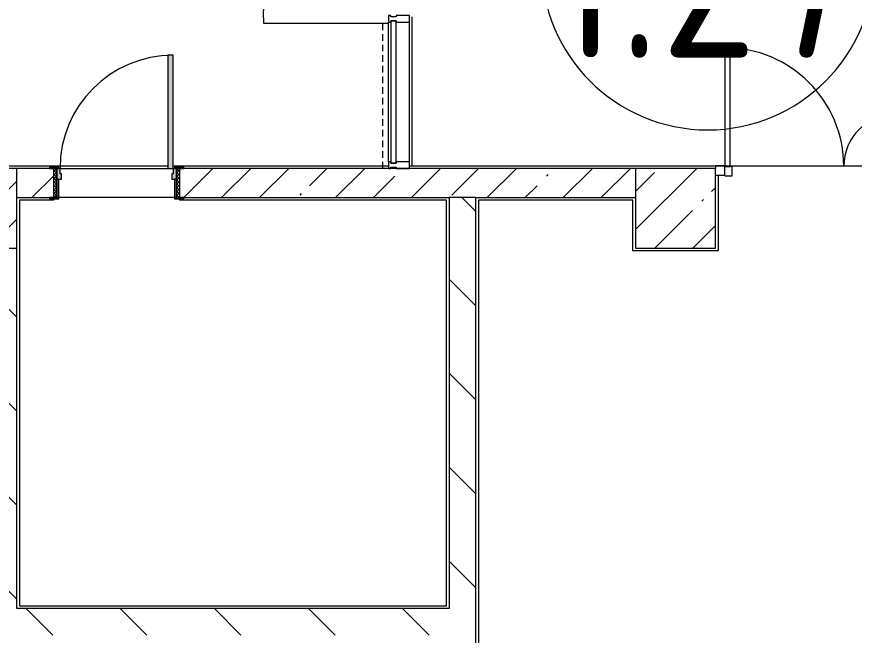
# Model space of a CAD drawing. Header units: millimetres. Extents: x 54725 to 263872, y -8553 to 29614.
# Drawn here: x 154122 to 160415, y 4390 to 9040 of the extents above; entities that cross this region are included whole.
import ezdxf

# ---------------------------------------------------------------- set-up
doc = ezdxf.new("R2010")
doc.units = ezdxf.units.MM
doc.linetypes.add('200_ШТРИХ__ш1_п0_6_', pattern=[80, 50, -30])
for name, color, linetype, lineweight in [('A-AREA-IDEN', 7, 'Continuous', 9), ('A-DETL-MBND-1', 7, '200_ШТРИХ__ш1_п0_6_', 9), ('A-GLAZ-CURT-3', 7, 'Continuous', 5), ('A-GLAZ-CWMG-3', 7, 'Continuous', 5), ('A-WALL', 7, 'Continuous', 9), ('I-WALL-3', 7, 'Continuous', 5), ('S-COLS', 7, 'Continuous', 5)]:
    doc.layers.add(name, color=color, linetype=linetype, lineweight=lineweight)
for name, color, linetype, lineweight, true_color in [('A-DETL-GENF-4', 7, 'Continuous', 5, 0xaaaaaa), ('A-DOOR-3', 7, 'Continuous', 5, 0xaaaaaa), ('A-DOOR-4', 7, 'Continuous', 5, 0xe2e2e2), ('A-DOOR-FRAM-2', 7, 'Continuous', 5, 0xe2e2e2), ('A-DOOR-FRAM-3', 7, 'Continuous', 5, 0xaaaaaa), ('A-FLOR-1', 7, 'Continuous', 5, 0xaaaaaa)]:
    doc.layers.add(name, color=color, linetype=linetype, lineweight=lineweight, true_color=true_color)
doc.styles.add('GOST Common_3', font='GOST_Common.ttf', dxfattribs={"width": 0.9, "height": 1250})
pattern_1 = [(135, (136861.56, 0), (-353.553, -353.553), [])]

# ---------------------------------------------------------------- blocks, each defined once
blk = doc.blocks.new('Прямоугольный импост - Импост структурный с накладкой - 160мм Темный-30756008-Общий план 1 этажа с размещением фрагментов 1_10-1_12')
at = {"layer": 'A-GLAZ-CWMG-3'}
for p, q in [((-50, 0), (-50, 17)), ((-50, 17), (0, 17)), ((-40, 0), (-50, 0)), ((-40, -40), (-40, 0)), ((0, 0), (-10, 0)), ((-10, 0), (-10, -40)), ((0, 17), (0, 0)), ((-50, -140), (-50, -40)), ((-50, -40), (-40, -40)), ((-10, -40), (0, -40)), ((0, -40), (0, -140)), ((0, -140), (-50, -140))]:
    blk.add_line(p, q, dxfattribs=at)
blk = doc.blocks.new('Системная панель - Стекло - 40мм-31920837-Общий план 1 этажа с размещением фрагментов 1_10-1_12')
at = {"layer": 'A-GLAZ-CURT-3'}
for p, q in [((535, 40), (-535, 40)), ((-535, 40), (-535, 0)), ((-535, 0), (535, 0)), ((535, 0), (535, 40))]:
    blk.add_line(p, q, dxfattribs=at)
blk = doc.blocks.new('Прямоугольный импост - Импост структурный с накладкой - 160мм Темный-31920697-Общий план 1 этажа с размещением фрагментов 1_10-1_12')
at = {"layer": 'A-GLAZ-CWMG-3'}
for p, q in [((20053.3, 7950), (20053.3, 9000)), ((20210.3, 7950), (20210.3, 9000))]:
    blk.add_line(p, q, dxfattribs=at)
blk = doc.blocks.new('Прямоугольный импост - Импост структурный с накладкой - 160мм Темный-30755591-Общий план 1 этажа с размещением фрагментов 1_10-1_12')
at = {"layer": 'A-GLAZ-CWMG-3'}
for p, q in [((-25, 0), (-25, 17)), ((-25, 17), (25, 17)), ((-15, 0), (-25, 0)), ((-15, -40), (-15, 0)), ((25, 0), (15, 0)), ((15, 0), (15, -40)), ((25, 17), (25, 0)), ((-25, -140), (-25, -40)), ((-25, -40), (-15, -40)), ((15, -40), (25, -40)), ((25, -40), (25, -140)), ((25, -140), (-25, -140))]:
    blk.add_line(p, q, dxfattribs=at)
blk = doc.blocks.new('BSC_Колонна _Прямоугольная - 600х600-V215-Общий план 1 этажа с размещением фрагментов 1_10-1_12')
at = {"layer": 'S-COLS'}
h = blk.add_hatch(dxfattribs=at)
h.set_pattern_fill('FP_164', color=256, style=0, pattern_type=2)
h.set_pattern_definition([(45, (-22210, -7600), (-285.123, 285.123), []), (45, (-21924.88, -7600), (-285.123, 285.123), [504.031, -100.806, 16.764, -84.042])])
h.paths.add_polyline_path([(-300, -300), (300, -300), (300, 300), (-300, 300), (-300, -261.8)])
for p, q in [((300, 300), (-300, 300)), ((-300, 300), (-300, -300)), ((300, -300), (300, 300)), ((-300, -300), (300, -300))]:
    blk.add_line(p, q, dxfattribs=at)
blk = doc.blocks.new('BSC_Колонна _Прямоугольная - 600х600-V231-Общий план 1 этажа с размещением фрагментов 1_10-1_12')
at = {"layer": 'S-COLS'}
h = blk.add_hatch(dxfattribs=at)
h.set_pattern_fill('FP_180', color=256, style=0, pattern_type=2)
h.set_pattern_definition([(45, (-16960, -7600), (-285.123, 285.123), []), (45, (-16674.88, -7600), (-285.123, 285.123), [504.031, -100.806, 16.764, -84.042])])
h.paths.add_polyline_path([(100, -300), (300, -300), (300, 300), (-300, 300), (-300, -300)])
for p, q in [((300, 300), (-300, 300)), ((-300, 300), (-300, -300)), ((300, -300), (300, 300)), ((-300, -300), (300, -300))]:
    blk.add_line(p, q, dxfattribs=at)
blk = doc.blocks.new('110_Дверь_СКБ_1Ст_Внутренняя1 - Д-7_л__950x2100h_Туалет-V241-Общий план 1 этажа с размещением фрагментов 1_10-1_12')
at = {"layer": 'A-DOOR-3'}
h = blk.add_hatch(dxfattribs=at)
h.set_pattern_fill('FP_24', color=256, style=0, pattern_type=2)
h.set_pattern_definition([(135, (1826.41, 174.685), (-14.14214, -14.14214), []), (225, (1826.41, 174.685), (14.14214, -14.14214), [])])
h.paths.add_polyline_path([(487.5, -110), (487.5, 110), (462.5, 110), (462.5, -110)])
at = {"layer": 'A-DOOR-4'}
h = blk.add_hatch(color=256, dxfattribs=at)
h.paths.add_polyline_path([(462.5, 30), (462.5, 110), (437.5, 110), (437.5, 70), (427.5, 70), (427.5, 30), (447.5, 30)])
h.paths.add_polyline_path([(-422.5, 30), (-402.5, 30), (-402.5, 70), (-412.5, 70), (-412.5, 110), (-437.5, 110), (-437.5, 30)])
at = {"layer": 'A-DOOR-FRAM-2'}
for points in [[(397.5, 110), (437.5, 110), (437.5, 960), (397.5, 960), (397.5, 130)], [(-437.5, 110), (-422.5, 110), (-422.5, 118), (-492.5, 118), (-492.5, 110), (-442.4, 110)], [(517.5, 110), (517.5, 118), (447.5, 118), (447.5, 110), (487.5, 110)], [(-422.5, -110), (-422.5, 30), (-437.5, 30), (-437.5, -110)], [(462.5, -110), (462.5, 30), (447.5, 30), (447.5, -110)], [(-437.5, -118), (-422.5, -118), (-422.5, -110), (-492.5, -110), (-492.5, -118), (-461.5, -118)], [(517.5, -118), (517.5, -110), (447.5, -110), (447.5, -118), (492.2, -118)]]:
    blk.add_hatch(color=256, dxfattribs=at).paths.add_polyline_path(points)
at = {"layer": 'A-DOOR-FRAM-3'}
h = blk.add_hatch(dxfattribs=at)
h.set_pattern_fill('FP_116', color=256, style=0, pattern_type=2)
h.set_pattern_definition([(45, (-296.384, 174.685), (-14.1421, 14.1421), []), (135, (-296.384, 174.685), (-14.1421, -14.1421), [])])
h.paths.add_polyline_path([(-437.5, -110), (-442.4, 110), (-462.5, 110), (-460.8, -110)])
at = {"layer": 'A-DOOR-3'}
for p, q in [((437.5, 960), (397.5, 960)), ((397.5, 960), (397.5, 110)), ((437.5, 110), (437.5, 960)), ((397.5, 110), (437.5, 110))]:
    blk.add_line(p, q, dxfattribs=at)
blk.add_arc((437.5, 110), 850, 90, 180, dxfattribs=at)
at = {"layer": 'A-DOOR-FRAM-3'}
for p, q in [((-422.5, 118), (-492.5, 118)), ((-492.5, 118), (-492.5, 110)), ((-492.5, 110), (-422.5, 110)), ((-437.5, 110), (-462.5, 110)), ((-462.5, 110), (-462.5, -110)), ((-412.5, 110), (-437.5, 110)), ((-437.5, 110), (-437.5, 30)), ((-437.5, -110), (-437.5, 110)), ((-422.5, 110), (-437.5, 110)), ((-437.5, 110), (-437.5, 109)), ((-437.5, 109), (-422.5, 109)), ((-422.5, 110), (-422.5, 118)), ((-422.5, 109), (-422.5, 110)), ((-412.5, 70), (-412.5, 110)), ((-402.5, 70), (-412.5, 70)), ((-402.5, 30), (-402.5, 70)), ((437.5, 70), (427.5, 70)), ((427.5, 70), (427.5, 30)), ((437.5, 110), (437.5, 70)), ((462.5, 110), (437.5, 110)), ((517.5, 118), (447.5, 118)), ((447.5, 118), (447.5, 110)), ((462.5, 110), (447.5, 110)), ((447.5, 110), (447.5, 109)), ((447.5, 110), (517.5, 110)), ((447.5, 109), (462.5, 109)), ((462.5, 30), (462.5, 110)), ((487.5, 110), (462.5, 110)), ((462.5, 110), (462.5, -110)), ((462.5, 109), (462.5, 110)), ((487.5, -110), (487.5, 110)), ((517.5, 110), (517.5, 118)), ((-437.5, 30), (-402.5, 30)), ((-422.5, 30), (-437.5, 30)), ((-437.5, 30), (-437.5, -110)), ((-422.5, -110), (-422.5, 30)), ((427.5, 30), (462.5, 30)), ((462.5, 30), (447.5, 30)), ((447.5, 30), (447.5, -110)), ((462.5, -110), (462.5, 30)), ((-422.5, -110), (-492.5, -110)), ((-492.5, -110), (-492.5, -118)), ((-492.5, -118), (-422.5, -118)), ((-462.5, -110), (-437.5, -110)), ((-437.5, -110), (-422.5, -110)), ((-422.5, -118), (-422.5, -110)), ((447.5, -110), (462.5, -110)), ((517.5, -110), (447.5, -110)), ((447.5, -110), (447.5, -118)), ((447.5, -118), (517.5, -118)), ((462.5, -110), (487.5, -110)), ((517.5, -118), (517.5, -110))]:
    blk.add_line(p, q, dxfattribs=at)
blk = doc.blocks.new('Дверь_Витражная_остекление_ - ДВН_ДАО_Главный вход_1200 в свету-31742133-Общий план 1 этажа с размещением фрагментов 1_10-1_12')
at = {"layer": 'A-DETL-GENF-4'}
for p, q in [((-607.5, 925), (-647.5, 925)), ((-647.5, 925), (-647.5, 35)), ((-607.5, 30), (-607.5, 925)), ((647.5, 430), (607.5, 430)), ((607.5, 430), (607.5, 30)), ((647.5, 35), (647.5, 430)), ((-647.5, 30), (-607.5, 30)), ((-592.5, 30), (-647.5, 30)), ((-592.5, -40), (-592.5, 30)), ((592.5, -40), (592.5, 30)), ((592.5, 30), (647.5, 30)), ((607.5, 30), (647.5, 30)), ((-647.5, -40), (-592.5, -40)), ((647.5, -40), (592.5, -40))]:
    blk.add_line(p, q, dxfattribs=at)
at = {"layer": 'A-DOOR-3'}
for p, q in [((-647.5, 925), (-647.5, 35)), ((647.5, 430), (647.5, 35))]:
    blk.add_line(p, q, dxfattribs=at)
for centre, radius, start, end in [((-647.5, 30), 895, 360, 90), ((647.5, 30), 400, 90, 180)]:
    blk.add_arc(centre, radius, start, end, dxfattribs=at)
blk = doc.blocks.new('Прямоугольный импост - 50 x 70 мм-31701779-Общий план 1 этажа с размещением фрагментов 1_10-1_12')
at = {"layer": 'A-GLAZ-CWMG-3'}
for p, q in [((0, 35), (-70, 35)), ((-70, 35), (-70, -35)), ((-70, -35), (0, -35)), ((0, -35), (0, -17))]:
    blk.add_line(p, q, dxfattribs=at)
blk = doc.blocks.new('Марка_Помещения - Номер-25198446-Общий план 1 этажа с размещением фрагментов 1_10-1_12')
at = {"layer": 'A-AREA-IDEN'}
for start, end in [(360, 180), (180, 360)]:
    blk.add_arc((0, 0), 2.5, start, end, dxfattribs=at)

msp = doc.modelspace()

# ---------------------------------------------------------------- hatches: boundary and pattern name
at = {"layer": 'I-WALL-3'}
h = msp.add_hatch(dxfattribs=at)
h.set_pattern_fill('FP_61', color=256, style=0, pattern_type=2)
h.set_pattern_definition([(45, (136861.56, 0), (-285.123, 285.123), []), (45, (137146.7, 0), (-285.123, 285.123), [504.031, -100.806, 16.764, -84.042])])
h.paths.add_polyline_path([(156897.4, 7680), (158771.6, 7680), (158771.6, 7900), (155346.6, 7900), (155346.6, 7680), (155376.6, 7680)])
h.paths.add_polyline_path([(154141.6, 7680), (154396.6, 7680), (154396.6, 7900), (154121.6, 7900), (154121.6, 7680)])
h = msp.add_hatch(dxfattribs=at)
h.set_pattern_fill('FP_83', color=256, style=0, pattern_type=2)
h.set_pattern_definition(pattern_1)
h.paths.add_polyline_path([(157421.9, 100), (157571.6, 100), (157571.6, 7680), (157371.6, 7680), (157371.6, 100)])
h = msp.add_hatch(dxfattribs=at)
h.set_pattern_fill('FP_83', color=256, style=0, pattern_type=2)
h.set_pattern_definition(pattern_1)
h.paths.add_polyline_path([(153921.6, 4590), (154121.6, 4590), (154121.6, 7300), (153921.6, 7300), (153921.6, 4610)])
h = msp.add_hatch(dxfattribs=at)
h.set_pattern_fill('FP_83', color=256, style=0, pattern_type=2)
h.set_pattern_definition(pattern_1)
h.paths.add_polyline_path([(157351.6, 4390), (157371.6, 4390), (157371.6, 4590), (151191.6, 4590), (151191.6, 4390), (156897.4, 4390)])

# ---------------------------------------------------------------- linework, layer by layer
at = {"layer": 'A-DETL-MBND-1'}
msp.add_line((156871.6, 7900), (156871.6, 8991.3), dxfattribs=at)
at = {"layer": 'A-FLOR-1'}
for p, q in [((157091.6, 9040), (157091.6, 7920)), ((155974.8, 8991.3), (156914.8, 8991.3)), ((152641.6, 7920), (155256.6, 7920)), ((154396.6, 7920), (154396.6, 7908)), ((155296.6, 7920), (156914.8, 7920)), ((155346.6, 7908), (155346.6, 7920)), ((157071.8, 7920), (167071.6, 7920)), ((159391.6, 7848), (159391.6, 7280)), ((154396.6, 7660), (154141.6, 7660)), ((154141.6, 7660), (154141.6, 4610)), ((154396.6, 7672), (154396.6, 7660)), ((155346.6, 7660), (155346.6, 7672)), ((157351.6, 7660), (155346.6, 7660)), ((157351.6, 4610), (157351.6, 7660)), ((158751.6, 7660), (157591.6, 7660)), ((157591.6, 7660), (157591.6, 520.9)), ((158751.6, 7280), (158751.6, 7660)), ((159391.6, 7280), (158751.6, 7280)), ((154141.6, 4610), (157351.6, 4610))]:
    msp.add_line(p, q, dxfattribs=at)
msp.add_arc((156918.5, 9041.3), 945, 107.75279, 183.03294, dxfattribs=at)
at = {"layer": 'A-WALL'}
msp.add_line((157571.6, 7680), (157371.6, 7680), dxfattribs=at)
at = {"layer": 'I-WALL-3'}
for p, q in [((154366.6, 7900), (154121.6, 7900)), ((154446.6, 7900), (155256.6, 7900)), ((158771.6, 7900), (155376.6, 7900)), ((154121.6, 7680), (154366.6, 7680)), ((155306.6, 7680), (154436.6, 7680)), ((155376.6, 7680), (157371.6, 7680)), ((157371.6, 7680), (157371.6, 4590)), ((157571.6, 100), (157571.6, 7680)), ((157571.6, 7680), (158771.6, 7680)), ((154121.6, 4590), (154121.6, 7300)), ((157371.6, 4590), (154121.6, 4590))]:
    msp.add_line(p, q, dxfattribs=at)

# ---------------------------------------------------------------- block references
at = {"layer": 'A-AREA-IDEN', "xscale": 499.9999999999995, "yscale": 499.9999999999995, "zscale": 499.9999999999995}
msp.add_blockref('Марка_Помещения - Номер-25198446-Общий план 1 этажа с размещением фрагментов 1_10-1_12', (159314.5, 9439.3), dxfattribs=at)
at = {"layer": 'A-DOOR-3'}
for name, p in [('110_Дверь_СКБ_1Ст_Внутренняя1 - Д-7_л__950x2100h_Туалет-V241-Общий план 1 этажа с размещением фрагментов 1_10-1_12', (154859.1, 7790)), ('Дверь_Витражная_остекление_ - ДВН_ДАО_Главный вход_1200 в свету-31742133-Общий план 1 этажа с размещением фрагментов 1_10-1_12', (160089.1, 7883))]:
    msp.add_blockref(name, p, dxfattribs=at)
at = {"layer": 'A-GLAZ-CURT-3', "rotation": 269.9999999999999}
msp.add_blockref('Системная панель - Стекло - 40мм-31920837-Общий план 1 этажа с размещением фрагментов 1_10-1_12', (156931.8, 8475), dxfattribs=at)
at = {"layer": 'A-GLAZ-CWMG-3', "extrusion": (0, 0, -1), "rotation": 270.0000000000001}
for name, p in [('Прямоугольный импост - Импост структурный с накладкой - 160мм Темный-30755591-Общий план 1 этажа с размещением фрагментов 1_10-1_12', (-156931.8, 9025)), ('Прямоугольный импост - Импост структурный с накладкой - 160мм Темный-30756008-Общий план 1 этажа с размещением фрагментов 1_10-1_12', (-156931.8, 7900))]:
    msp.add_blockref(name, p, dxfattribs=at)
at = {"layer": 'A-GLAZ-CWMG-3'}
msp.add_blockref('Прямоугольный импост - Импост структурный с накладкой - 160мм Темный-31920697-Общий план 1 этажа с размещением фрагментов 1_10-1_12', (136861.6, 0), dxfattribs=at)
at = {"layer": 'A-GLAZ-CWMG-3', "rotation": 180}
msp.add_blockref('Прямоугольный импост - 50 x 70 мм-31701779-Общий план 1 этажа с размещением фрагментов 1_10-1_12', (159371.6, 7883), dxfattribs=at)
at = {"layer": 'S-COLS'}
for name, p in [('BSC_Колонна _Прямоугольная - 600х600-V231-Общий план 1 этажа с размещением фрагментов 1_10-1_12', (153821.6, 7600)), ('BSC_Колонна _Прямоугольная - 600х600-V215-Общий план 1 этажа с размещением фрагментов 1_10-1_12', (159071.6, 7600))]:
    msp.add_blockref(name, p, dxfattribs=at)

# ---------------------------------------------------------------- texts
at = {"layer": 'A-AREA-IDEN', "insert": (158105, 9982.1), "char_height": 1250, "width": 3030.379, "attachment_point": 1, "style": 'GOST Common_3'}
msp.add_mtext('1.27', dxfattribs=at)

doc.saveas('drawing.dxf')
